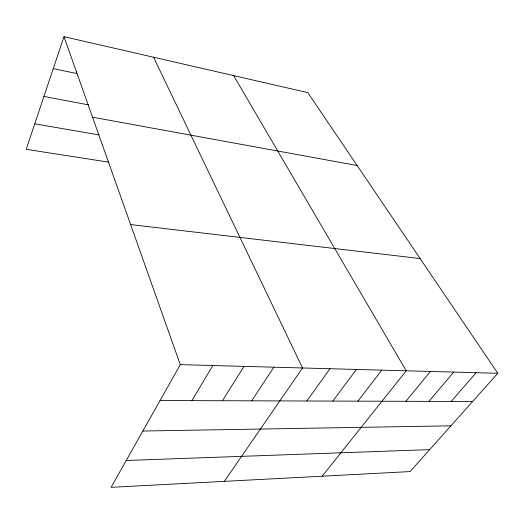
<?xml version="1.0" encoding="UTF-8"?>
<svg xmlns="http://www.w3.org/2000/svg" width="524" height="524" viewBox="0 0 524 524"><rect width="100%" height="100%" fill="white"/><g stroke="black" fill="none" stroke-linecap="round" stroke-linejoin="round"><path stroke-width="0.79" d="M63.987 36.68L180.295 364.645L111.101 487.32L410.096 471.574L497.8 373.291L307.798 92.63L63.987 36.68L26.2 149.314L108.887 162.191M76.773 71.893L76.229 73.425L53.265 68.644M191.882 400.637L212.862 365.529M222.405 400.736L244.027 366.381M251.69 400.821L273.888 367.193M224.324 481.36L302.531 367.972L153.558 57.234M306.841 400.998L330.015 368.719M332.838 401.076L356.418 369.44M357.866 401.155L381.8 370.134M322.208 476.205L406.224 370.796L233.658 75.613M405.897 401.299L430.433 371.457M428.946 401.371L453.732 372.092M451.177 401.443L476.172 372.702M126.245 460.485L429.687 449.618M142.849 431.036L450.922 425.829M160.049 400.539L472.622 401.508M180.295 364.645L497.8 373.291M130.627 224.58L420.124 258.555M34.748 123.834L98.931 134.878M92.545 117.206L357.145 165.518M43.944 96.436L88.53 104.898"/></g></svg>
